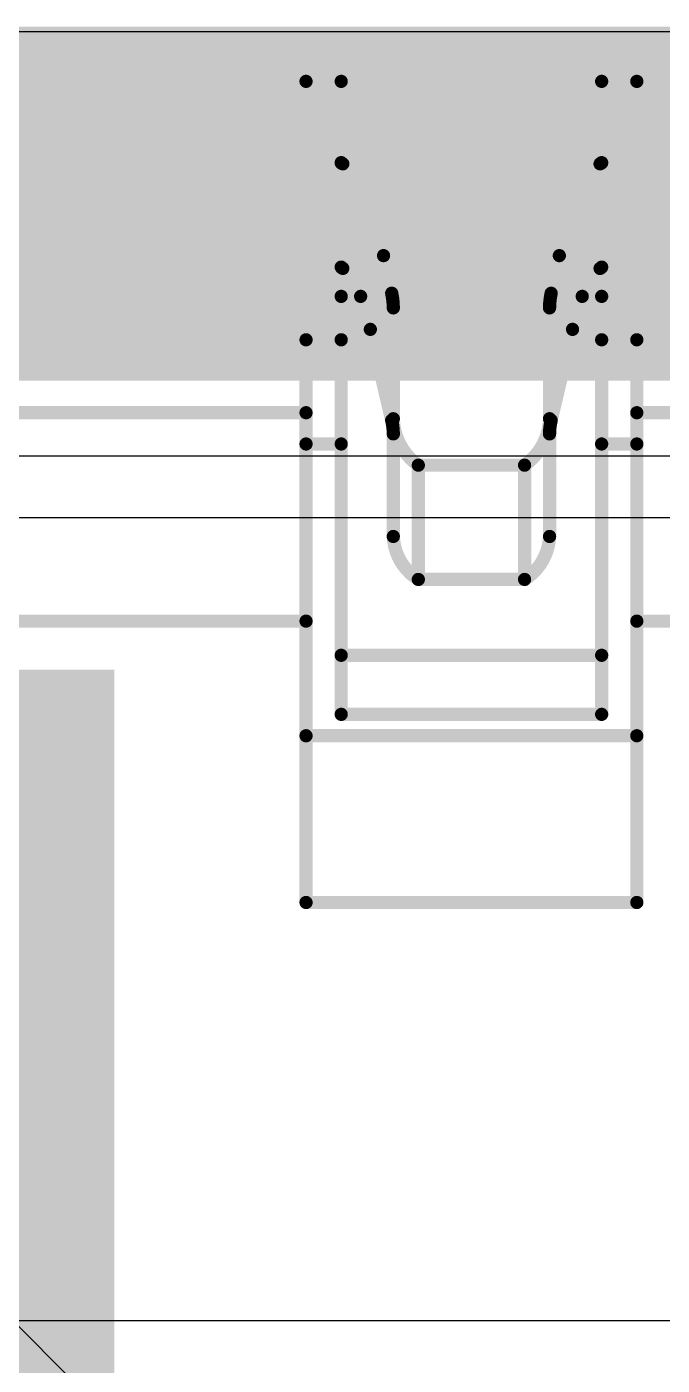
# Model space of a CAD drawing. Header units: inches. Extents: x -6 to 5433, y -4 to 5447.
# Drawn here: x 8.153 to 8.763, y 28.611 to 29.895 of the extents above; entities that cross this region are included whole.
import ezdxf

# ---------------------------------------------------------------- set-up
doc = ezdxf.new("R2010")
doc.units = ezdxf.units.IN
for name, color, linetype in [('Bottom Layer', 5, 'Continuous'), ('Ground', 16, 'Continuous'), ('Mechanical 4', 56, 'Continuous'), ('Power', 76, 'Continuous'), ('Top Layer', 1, 'Continuous'), ('Top Solder', 216, 'Continuous')]:
    doc.layers.add(name, color=color, linetype=linetype)

# ---------------------------------------------------------------- blocks, each defined once
blk = doc.blocks.new('QTH_030_01_L_D_A_K_TR_154')
at = {"layer": 'Top Solder'}
blk.add_hatch(color=216, dxfattribs=at).paths.add_polyline_path([(7.07339962, 0.42160063), (9.81659962, 0.42160063), (9.81659962, -0.42160063), (7.07339962, -0.42160063)])

msp = doc.modelspace()

# ---------------------------------------------------------------- linework, layer by layer
at = {"layer": 'Bottom Layer'}
for p, q in [((4.82502464, 29.48371802), (14.02551932, 29.48371802)), ((13.03822132, 28.6534098), (4.871544739999999, 28.6534098))]:
    msp.add_line(p, q, dxfattribs=at)
msp.add_lwpolyline([(4.55450194, 29.7556428, 0.2794, 0.2794, 0), (14.13815562, 29.7556428, 0.2794, 0.2794, 0)], format="xyseb", dxfattribs=at)
at = {"layer": 'Ground'}
msp.add_line((13.3982841, 23.39513228), (7.37917498, 29.41423886), dxfattribs=at)
at = {"layer": 'Mechanical 4'}
for points in [[(8.421154099999999, 29.84294514, 0.0127, 0.0127, 0), (8.7386541, 29.84294514, 0.0127, 0.0127, 0)], [(8.421154099999999, 29.0549457, 0.0127, 0.0127, 0), (8.421154099999999, 29.84294514, 0.0127, 0.0127, 0)], [(8.45490562, 29.23548127999999, 0.0127, 0.0127, 0), (8.45490562, 29.84294514, 0.0127, 0.0127, 0)], [(8.70490512, 29.23548127999999, 0.0127, 0.0127, 0), (8.70490512, 29.84294514, 0.0127, 0.0127, 0)], [(8.7386541, 29.0549457, 0.0127, 0.0127, 0), (8.7386541, 29.84294514, 0.0127, 0.0127, 0)], [(8.454999599999999, 29.764609, 0.0127, 0.0127, -0.03260548552301488), (8.45490308, 29.76474616, 0.0127, 0.0127, 0)], [(8.45490562, 29.76494682, 0.0127, 0.0127, 0), (8.70490512, 29.76494682, 0.0127, 0.0127, 0)], [(8.455070719999998, 29.76453788, 0.0127, 0.0127, -0.02828759415295775), (8.45500214, 29.764609, 0.0127, 0.0127, 0)], [(8.455164700000001, 29.76445914, 0.0127, 0.0127, -0.02675080198802391), (8.455070719999998, 29.76453788, 0.0127, 0.0127, 0)], [(8.45528916, 29.76437278, 0.0127, 0.0127, -0.02199381113149003), (8.455164700000001, 29.76445914, 0.0127, 0.0127, 0)], [(8.4554568, 29.76427626, 0.0127, 0.0127, -0.01668692770007243), (8.45528916, 29.76437278, 0.0127, 0.0127, 0)], [(8.455659999999998, 29.76416958, 0.0127, 0.0127, -0.009375562025049172), (8.45545426, 29.76427626, 0.0127, 0.0127, 0)], [(8.45589876, 29.76405528, 0.0127, 0.0127, -0.005205298960555156), (8.455659999999998, 29.76416704, 0.0127, 0.0127, 0)], [(8.45589876, 29.76405528, 0.0127, 0.0127, 0), (8.456155299999999, 29.7639359, 0.0127, 0.0127, 0)], [(8.456155299999999, 29.7639359, 0.0127, 0.0127, 0), (8.45642454, 29.76381652, 0.0127, 0.0127, 0)], [(8.45642454, 29.66343572, 0.0127, 0.0127, 0), (8.45642454, 29.76381652, 0.0127, 0.0127, 0)], [(8.45642454, 29.76381652, 0.0127, 0.0127, -0.1798941776662689), (8.495532919999999, 29.67571154, 0.0127, 0.0127, 0)], [(8.66427782, 29.67571154, 0.0127, 0.0127, -0.1798941776662689), (8.703386199999999, 29.76381652, 0.0127, 0.0127, 0)], [(8.703386199999999, 29.76381652, 0.0127, 0.0127, 0), (8.70389674, 29.76405274, 0.0127, 0.0127, 0)], [(8.703386199999999, 29.66343572, 0.0127, 0.0127, 0), (8.703386199999999, 29.76381652, 0.0127, 0.0127, 0)], [(8.70389674, 29.76405274, 0.0127, 0.0127, 0), (8.704132959999999, 29.7641645, 0.0127, 0.0127, 0)], [(8.70434378, 29.76427118, 0.0127, 0.0127, -0.007070259504887564), (8.704132959999999, 29.7641645, 0.0127, 0.0127, 0)], [(8.70451904, 29.76437024, 0.0127, 0.0127, -0.0122088184854346), (8.70434124, 29.76427118, 0.0127, 0.0127, 0)], [(8.70466128, 29.76446168, 0.0127, 0.0127, -0.02261983001295325), (8.70452158, 29.76437024, 0.0127, 0.0127, 0)], [(8.7047578, 29.76454042, 0.0127, 0.0127, -0.03188108965955178), (8.70465874, 29.76446168, 0.0127, 0.0127, 0)], [(8.70482384, 29.76461408, 0.0127, 0.0127, -0.03744577973303915), (8.7047578, 29.76454042, 0.0127, 0.0127, 0)], [(8.704869559999999, 29.76468012, 0.0127, 0.0127, -0.03268866419678517), (8.70482384, 29.76461154, 0.0127, 0.0127, 0)], [(8.704902579999999, 29.76474616, 0.0127, 0.0127, -0.01323434501711509), (8.70486702, 29.76468012, 0.0127, 0.0127, 0)], [(8.495532919999999, 29.67571154, 0.0127, 0.0127, 0), (8.66427782, 29.67571154, 0.0127, 0.0127, 0)], [(8.495532919999999, 29.67571154, 0.0127, 0.0127, 0), (8.503386599999999, 29.6396156, 0.0127, 0.0127, 0)], [(8.656424139999999, 29.6396156, 0.0127, 0.0127, 0), (8.66427782, 29.67571154, 0.0127, 0.0127, 0)], [(8.45500214, 29.6644949, 0.0127, 0.0127, -0.02859692936621987), (8.45490308, 29.66467777999999, 0.0127, 0.0127, 0)], [(8.455164700000001, 29.66429678, 0.0127, 0.0127, -0.05432141874884661), (8.45500468, 29.66449744, 0.0127, 0.0127, 0)], [(8.45528916, 29.6641774, 0.0127, 0.0127, -0.02338615132923536), (8.455164700000001, 29.66429424, 0.0127, 0.0127, 0)], [(8.45545426, 29.66405294, 0.0127, 0.0127, -0.01856230598276281), (8.45528916, 29.66417994, 0.0127, 0.0127, 0)], [(8.455659999999998, 29.66390816, 0.0127, 0.0127, -0.01073692509191091), (8.45545426, 29.6640504, 0.0127, 0.0127, 0)], [(8.45589876, 29.66375576, 0.0127, 0.0127, -0.006054831016235098), (8.455662539999999, 29.66390816, 0.0127, 0.0127, 0)], [(8.45589876, 29.6637583, 0.0127, 0.0127, 0), (8.456155299999999, 29.66359828, 0.0127, 0.0127, 0)], [(8.456155299999999, 29.66359828, 0.0127, 0.0127, 0), (8.45642454, 29.66343572, 0.0127, 0.0127, 0)], [(8.45642454, 29.66343826, 0.0127, 0.0127, -0.1625908253546253), (8.48286594, 29.6049446, 0.0127, 0.0127, 0)], [(8.6769448, 29.6049446, 0.0127, 0.0127, -0.1625908253546254), (8.703386199999999, 29.66343826, 0.0127, 0.0127, 0)], [(8.703386199999999, 29.66343572, 0.0127, 0.0127, 0), (8.70389674, 29.66375322, 0.0127, 0.0127, 0)], [(8.704132959999999, 29.66390308, 0.0127, 0.0127, -0.004820614357123571), (8.70389674, 29.66375322, 0.0127, 0.0127, 0)], [(8.70434124, 29.66404532, 0.0127, 0.0127, -0.008119958890505586), (8.70413042, 29.66390308, 0.0127, 0.0127, 0)], [(8.70451904, 29.66418248, 0.0127, 0.0127, -0.01372913836565216), (8.70434124, 29.66404786, 0.0127, 0.0127, 0)], [(8.70465874, 29.66429932, 0.0127, 0.0127, -0.02446216594093749), (8.70452158, 29.66417994, 0.0127, 0.0127, 0)], [(8.7047578, 29.664406, 0.0127, 0.0127, -0.03231853508771725), (8.70465874, 29.66429932, 0.0127, 0.0127, 0)], [(8.70482384, 29.66450252, 0.0127, 0.0127, -0.03504147994136585), (8.7047578, 29.664406, 0.0127, 0.0127, 0)], [(8.704869559999999, 29.66459142, 0.0127, 0.0127, -0.02840446135224466), (8.70482384, 29.66450252, 0.0127, 0.0127, 0)], [(8.70490512, 29.66467524, 0.0127, 0.0127, -0.01102179317502312), (8.704869559999999, 29.66458888, 0.0127, 0.0127, 0)], [(8.45490562, 29.63661078, 0.0127, 0.0127, 0), (8.473567, 29.63661078, 0.0127, 0.0127, 0)], [(8.503386599999999, 29.5176575, 0.0127, 0.0127, 0), (8.503386599999999, 29.6396156, 0.0127, 0.0127, 0)], [(8.503386599999999, 29.6396156, 0.0127, 0.0127, -0.05365795323389039), (8.50490552, 29.625544, 0.0127, 0.0127, 0)], [(8.65490522, 29.625544, 0.0127, 0.0127, -0.05365795323389057), (8.656424139999999, 29.6396156, 0.0127, 0.0127, 0)], [(8.656424139999999, 29.5176575, 0.0127, 0.0127, 0), (8.656424139999999, 29.6396156, 0.0127, 0.0127, 0)], [(8.68624374, 29.63661078, 0.0127, 0.0127, 0), (8.70490512, 29.63661078, 0.0127, 0.0127, 0)], [(8.50490552, 29.40619468, 0.0127, 0.0127, 0), (8.50490552, 29.625544, 0.0127, 0.0127, 0)], [(8.65490522, 29.40619468, 0.0127, 0.0127, 0), (8.65490522, 29.625544, 0.0127, 0.0127, 0)], [(8.4828634, 29.60494714, 0.0127, 0.0127, 0), (8.503386599999999, 29.5176575, 0.0127, 0.0127, 0)], [(8.656424139999999, 29.5176575, 0.0127, 0.0127, 0), (8.6769448, 29.60494714, 0.0127, 0.0127, 0)], [(8.421154099999999, 29.59494462, 0.0127, 0.0127, 0), (8.45490562, 29.59494462, 0.0127, 0.0127, 0)], [(8.70490512, 29.59494462, 0.0127, 0.0127, 0), (8.7386541, 29.59494462, 0.0127, 0.0127, 0)], [(8.103654099999998, 29.52494476, 0.0127, 0.0127, 0), (8.421154099999999, 29.52494476, 0.0127, 0.0127, 0)], [(8.7386541, 29.52494476, 0.0127, 0.0127, 0), (9.0561541, 29.52494476, 0.0127, 0.0127, 0)], [(8.503386599999999, 29.5176575, 0.0127, 0.0127, -0.05786387190107989), (8.50490552, 29.50463492, 0.0127, 0.0127, 0)], [(8.528913600000001, 29.47460704, 0.0127, 0.0127, -0.2374801051860469), (8.50490552, 29.51917896, 0.0127, 0.0127, 0)], [(8.65490522, 29.51917896, 0.0127, 0.0127, -0.2374801051860468), (8.63089714, 29.47460704, 0.0127, 0.0127, 0)], [(8.65490522, 29.50463492, 0.0127, 0.0127, -0.05786387190108001), (8.656424139999999, 29.5176575, 0.0127, 0.0127, 0)], [(8.421154099999999, 29.49494482, 0.0127, 0.0127, 0), (8.45490562, 29.49494482, 0.0127, 0.0127, 0)], [(8.70490512, 29.49494482, 0.0127, 0.0127, 0), (8.7386541, 29.49494482, 0.0127, 0.0127, 0)], [(8.52891614, 29.47460704, 0.0127, 0.0127, 0), (8.6308946, 29.47460704, 0.0127, 0.0127, 0)], [(8.52891614, 29.36494508, 0.0127, 0.0127, 0), (8.52891614, 29.47460704, 0.0127, 0.0127, 0)], [(8.6308946, 29.36494508, 0.0127, 0.0127, 0), (8.6308946, 29.47460704, 0.0127, 0.0127, 0)], [(8.528913600000001, 29.36494762, 0.0127, 0.0127, -0.2473774779353231), (8.50490552, 29.40619722, 0.0127, 0.0127, 0)], [(8.65490522, 29.40619722, 0.0127, 0.0127, -0.2473774779353234), (8.63089714, 29.36494762, 0.0127, 0.0127, 0)], [(8.52891614, 29.36494508, 0.0127, 0.0127, 0), (8.6308946, 29.36494508, 0.0127, 0.0127, 0)], [(8.103654099999998, 29.32494516, 0.0127, 0.0127, 0), (8.421154099999999, 29.32494516, 0.0127, 0.0127, 0)], [(8.7386541, 29.32494516, 0.0127, 0.0127, 0), (9.0561541, 29.32494516, 0.0127, 0.0127, 0)], [(8.45490562, 29.29215376, 0.0127, 0.0127, 0), (8.70490512, 29.29215376, 0.0127, 0.0127, 0)], [(8.45490562, 29.23548127999999, 0.0127, 0.0127, 0), (8.70490512, 29.23548127999999, 0.0127, 0.0127, 0)], [(8.421154099999999, 29.21494538, 0.0127, 0.0127, 0), (8.7386541, 29.21494538, 0.0127, 0.0127, 0)], [(8.421154099999999, 29.0549457, 0.0127, 0.0127, 0), (8.7386541, 29.0549457, 0.0127, 0.0127, 0)]]:
    msp.add_lwpolyline(points, format="xyseb", dxfattribs=at)
for points in [[(8.4179791, 29.84294514, 0.00635, 0.00635, 1), (8.4243291, 29.84294514, 0.00635, 0.00635, 1)], [(8.4179791, 29.84294514, 0.00635, 0.00635, 1), (8.4243291, 29.84294514, 0.00635, 0.00635, 1)], [(8.45173062, 29.84294514, 0.00635, 0.00635, 1), (8.458080619999999, 29.84294514, 0.00635, 0.00635, 1)], [(8.701730119999999, 29.84294514, 0.00635, 0.00635, 1), (8.70808012, 29.84294514, 0.00635, 0.00635, 1)], [(8.7354791, 29.84294514, 0.00635, 0.00635, 1), (8.741829099999999, 29.84294514, 0.00635, 0.00635, 1)], [(8.7354791, 29.84294514, 0.00635, 0.00635, 1), (8.741829099999999, 29.84294514, 0.00635, 0.00635, 1)], [(8.45172808, 29.76474616, 0.00635, 0.00635, 1), (8.45807808, 29.76474616, 0.00635, 0.00635, 1)], [(8.45173062, 29.76494682, 0.00635, 0.00635, 1), (8.458080619999999, 29.76494682, 0.00635, 0.00635, 1)], [(8.4518246, 29.764609, 0.00635, 0.00635, 1), (8.4581746, 29.764609, 0.00635, 0.00635, 1)], [(8.45182714, 29.764609, 0.00635, 0.00635, 1), (8.45817714, 29.764609, 0.00635, 0.00635, 1)], [(8.45189572, 29.76453788, 0.00635, 0.00635, 1), (8.45824572, 29.76453788, 0.00635, 0.00635, 1)], [(8.45189572, 29.76453788, 0.00635, 0.00635, 1), (8.45824572, 29.76453788, 0.00635, 0.00635, 1)], [(8.451989699999999, 29.76445914, 0.00635, 0.00635, 1), (8.4583397, 29.76445914, 0.00635, 0.00635, 1)], [(8.451989699999999, 29.76445914, 0.00635, 0.00635, 1), (8.4583397, 29.76445914, 0.00635, 0.00635, 1)], [(8.45211416, 29.76437278, 0.00635, 0.00635, 1), (8.458464159999998, 29.76437278, 0.00635, 0.00635, 1)], [(8.45211416, 29.76437278, 0.00635, 0.00635, 1), (8.458464159999998, 29.76437278, 0.00635, 0.00635, 1)], [(8.45227926, 29.76427626, 0.00635, 0.00635, 1), (8.45862926, 29.76427626, 0.00635, 0.00635, 1)], [(8.4522818, 29.76427626, 0.00635, 0.00635, 1), (8.4586318, 29.76427626, 0.00635, 0.00635, 1)], [(8.452485, 29.76416958, 0.00635, 0.00635, 1), (8.458835, 29.76416958, 0.00635, 0.00635, 1)], [(8.452485, 29.76416704, 0.00635, 0.00635, 1), (8.458835, 29.76416704, 0.00635, 0.00635, 1)], [(8.45272376, 29.76405528, 0.00635, 0.00635, 1), (8.459073759999999, 29.76405528, 0.00635, 0.00635, 1)], [(8.45272376, 29.76405528, 0.00635, 0.00635, 1), (8.459073759999999, 29.76405528, 0.00635, 0.00635, 1)], [(8.4529803, 29.7639359, 0.00635, 0.00635, 1), (8.4593303, 29.7639359, 0.00635, 0.00635, 1)], [(8.4529803, 29.7639359, 0.00635, 0.00635, 1), (8.4593303, 29.7639359, 0.00635, 0.00635, 1)], [(8.45324954, 29.76381652, 0.00635, 0.00635, 1), (8.45959954, 29.76381652, 0.00635, 0.00635, 1)], [(8.45324954, 29.76381652, 0.00635, 0.00635, 1), (8.45959954, 29.76381652, 0.00635, 0.00635, 1)], [(8.45324954, 29.76381652, 0.00635, 0.00635, 1), (8.45959954, 29.76381652, 0.00635, 0.00635, 1)], [(8.7002112, 29.76381652, 0.00635, 0.00635, 1), (8.7065612, 29.76381652, 0.00635, 0.00635, 1)], [(8.7002112, 29.76381652, 0.00635, 0.00635, 1), (8.7065612, 29.76381652, 0.00635, 0.00635, 1)], [(8.7002112, 29.76381652, 0.00635, 0.00635, 1), (8.7065612, 29.76381652, 0.00635, 0.00635, 1)], [(8.70072174, 29.76405274, 0.00635, 0.00635, 1), (8.70707174, 29.76405274, 0.00635, 0.00635, 1)], [(8.70072174, 29.76405274, 0.00635, 0.00635, 1), (8.70707174, 29.76405274, 0.00635, 0.00635, 1)], [(8.70095796, 29.7641645, 0.00635, 0.00635, 1), (8.70730796, 29.7641645, 0.00635, 0.00635, 1)], [(8.70095796, 29.7641645, 0.00635, 0.00635, 1), (8.70730796, 29.7641645, 0.00635, 0.00635, 1)], [(8.701166240000001, 29.76427118, 0.00635, 0.00635, 1), (8.70751624, 29.76427118, 0.00635, 0.00635, 1)], [(8.70116878, 29.76427118, 0.00635, 0.00635, 1), (8.70751878, 29.76427118, 0.00635, 0.00635, 1)], [(8.70134404, 29.76437024, 0.00635, 0.00635, 1), (8.70769404, 29.76437024, 0.00635, 0.00635, 1)], [(8.70134658, 29.76437024, 0.00635, 0.00635, 1), (8.707696579999999, 29.76437024, 0.00635, 0.00635, 1)], [(8.701483739999999, 29.76446168, 0.00635, 0.00635, 1), (8.70783374, 29.76446168, 0.00635, 0.00635, 1)], [(8.70148628, 29.76446168, 0.00635, 0.00635, 1), (8.70783628, 29.76446168, 0.00635, 0.00635, 1)], [(8.701582799999999, 29.76454042, 0.00635, 0.00635, 1), (8.7079328, 29.76454042, 0.00635, 0.00635, 1)], [(8.701582799999999, 29.76454042, 0.00635, 0.00635, 1), (8.7079328, 29.76454042, 0.00635, 0.00635, 1)], [(8.70164884, 29.76461408, 0.00635, 0.00635, 1), (8.70799884, 29.76461408, 0.00635, 0.00635, 1)], [(8.70164884, 29.76461154, 0.00635, 0.00635, 1), (8.70799884, 29.76461154, 0.00635, 0.00635, 1)], [(8.70169202, 29.76468012, 0.00635, 0.00635, 1), (8.708042019999999, 29.76468012, 0.00635, 0.00635, 1)], [(8.70169456, 29.76468012, 0.00635, 0.00635, 1), (8.70804456, 29.76468012, 0.00635, 0.00635, 1)], [(8.70172758, 29.76474616, 0.00635, 0.00635, 1), (8.70807758, 29.76474616, 0.00635, 0.00635, 1)], [(8.701730119999999, 29.76494682, 0.00635, 0.00635, 1), (8.70808012, 29.76494682, 0.00635, 0.00635, 1)], [(8.49235792, 29.67571154, 0.00635, 0.00635, 1), (8.49870792, 29.67571154, 0.00635, 0.00635, 1)], [(8.49235792, 29.67571154, 0.00635, 0.00635, 1), (8.49870792, 29.67571154, 0.00635, 0.00635, 1)], [(8.49235792, 29.67571154, 0.00635, 0.00635, 1), (8.49870792, 29.67571154, 0.00635, 0.00635, 1)], [(8.66110282, 29.67571154, 0.00635, 0.00635, 1), (8.66745282, 29.67571154, 0.00635, 0.00635, 1)], [(8.66110282, 29.67571154, 0.00635, 0.00635, 1), (8.66745282, 29.67571154, 0.00635, 0.00635, 1)], [(8.66110282, 29.67571154, 0.00635, 0.00635, 1), (8.66745282, 29.67571154, 0.00635, 0.00635, 1)], [(8.45172808, 29.66467777999999, 0.00635, 0.00635, 1), (8.45807808, 29.66467777999999, 0.00635, 0.00635, 1)], [(8.45182714, 29.6644949, 0.00635, 0.00635, 1), (8.45817714, 29.6644949, 0.00635, 0.00635, 1)], [(8.45182968, 29.66449744, 0.00635, 0.00635, 1), (8.458179679999999, 29.66449744, 0.00635, 0.00635, 1)], [(8.451989699999999, 29.66429678, 0.00635, 0.00635, 1), (8.4583397, 29.66429678, 0.00635, 0.00635, 1)], [(8.451989699999999, 29.66429424, 0.00635, 0.00635, 1), (8.4583397, 29.66429424, 0.00635, 0.00635, 1)], [(8.45211416, 29.66417994, 0.00635, 0.00635, 1), (8.458464159999998, 29.66417994, 0.00635, 0.00635, 1)], [(8.45211416, 29.6641774, 0.00635, 0.00635, 1), (8.458464159999998, 29.6641774, 0.00635, 0.00635, 1)], [(8.45227926, 29.66405294, 0.00635, 0.00635, 1), (8.45862926, 29.66405294, 0.00635, 0.00635, 1)], [(8.45227926, 29.6640504, 0.00635, 0.00635, 1), (8.45862926, 29.6640504, 0.00635, 0.00635, 1)], [(8.452485, 29.66390816, 0.00635, 0.00635, 1), (8.458835, 29.66390816, 0.00635, 0.00635, 1)], [(8.45248754, 29.66390816, 0.00635, 0.00635, 1), (8.45883754, 29.66390816, 0.00635, 0.00635, 1)], [(8.45272376, 29.6637583, 0.00635, 0.00635, 1), (8.459073759999999, 29.6637583, 0.00635, 0.00635, 1)], [(8.45272376, 29.66375576, 0.00635, 0.00635, 1), (8.459073759999999, 29.66375576, 0.00635, 0.00635, 1)], [(8.4529803, 29.66359828, 0.00635, 0.00635, 1), (8.4593303, 29.66359828, 0.00635, 0.00635, 1)], [(8.4529803, 29.66359828, 0.00635, 0.00635, 1), (8.4593303, 29.66359828, 0.00635, 0.00635, 1)], [(8.45324954, 29.66343826, 0.00635, 0.00635, 1), (8.45959954, 29.66343826, 0.00635, 0.00635, 1)], [(8.45324954, 29.66343572, 0.00635, 0.00635, 1), (8.45959954, 29.66343572, 0.00635, 0.00635, 1)], [(8.45324954, 29.66343572, 0.00635, 0.00635, 1), (8.45959954, 29.66343572, 0.00635, 0.00635, 1)], [(8.7002112, 29.66343826, 0.00635, 0.00635, 1), (8.7065612, 29.66343826, 0.00635, 0.00635, 1)], [(8.7002112, 29.66343572, 0.00635, 0.00635, 1), (8.7065612, 29.66343572, 0.00635, 0.00635, 1)], [(8.7002112, 29.66343572, 0.00635, 0.00635, 1), (8.7065612, 29.66343572, 0.00635, 0.00635, 1)], [(8.70072174, 29.66375322, 0.00635, 0.00635, 1), (8.70707174, 29.66375322, 0.00635, 0.00635, 1)], [(8.70072174, 29.66375322, 0.00635, 0.00635, 1), (8.70707174, 29.66375322, 0.00635, 0.00635, 1)], [(8.70095542, 29.66390308, 0.00635, 0.00635, 1), (8.707305419999999, 29.66390308, 0.00635, 0.00635, 1)], [(8.70095796, 29.66390308, 0.00635, 0.00635, 1), (8.70730796, 29.66390308, 0.00635, 0.00635, 1)], [(8.701166240000001, 29.66404786, 0.00635, 0.00635, 1), (8.70751624, 29.66404786, 0.00635, 0.00635, 1)], [(8.701166240000001, 29.66404532, 0.00635, 0.00635, 1), (8.70751624, 29.66404532, 0.00635, 0.00635, 1)], [(8.70134404, 29.66418248, 0.00635, 0.00635, 1), (8.70769404, 29.66418248, 0.00635, 0.00635, 1)], [(8.70134658, 29.66417994, 0.00635, 0.00635, 1), (8.707696579999999, 29.66417994, 0.00635, 0.00635, 1)], [(8.701483739999999, 29.66429932, 0.00635, 0.00635, 1), (8.70783374, 29.66429932, 0.00635, 0.00635, 1)], [(8.701483739999999, 29.66429932, 0.00635, 0.00635, 1), (8.70783374, 29.66429932, 0.00635, 0.00635, 1)], [(8.701582799999999, 29.664406, 0.00635, 0.00635, 1), (8.7079328, 29.664406, 0.00635, 0.00635, 1)], [(8.701582799999999, 29.664406, 0.00635, 0.00635, 1), (8.7079328, 29.664406, 0.00635, 0.00635, 1)], [(8.70164884, 29.66450252, 0.00635, 0.00635, 1), (8.70799884, 29.66450252, 0.00635, 0.00635, 1)], [(8.70164884, 29.66450252, 0.00635, 0.00635, 1), (8.70799884, 29.66450252, 0.00635, 0.00635, 1)], [(8.70169456, 29.66459142, 0.00635, 0.00635, 1), (8.70804456, 29.66459142, 0.00635, 0.00635, 1)], [(8.70169456, 29.66458888, 0.00635, 0.00635, 1), (8.70804456, 29.66458888, 0.00635, 0.00635, 1)], [(8.701730119999999, 29.66467524, 0.00635, 0.00635, 1), (8.70808012, 29.66467524, 0.00635, 0.00635, 1)], [(8.45173062, 29.63661078, 0.00635, 0.00635, 1), (8.458080619999999, 29.63661078, 0.00635, 0.00635, 1)], [(8.470392, 29.63661078, 0.00635, 0.00635, 1), (8.476742, 29.63661078, 0.00635, 0.00635, 1)], [(8.5002116, 29.6396156, 0.00635, 0.00635, 1), (8.5065616, 29.6396156, 0.00635, 0.00635, 1)], [(8.5002116, 29.6396156, 0.00635, 0.00635, 1), (8.5065616, 29.6396156, 0.00635, 0.00635, 1)], [(8.5002116, 29.6396156, 0.00635, 0.00635, 1), (8.5065616, 29.6396156, 0.00635, 0.00635, 1)], [(8.65324914, 29.6396156, 0.00635, 0.00635, 1), (8.65959914, 29.6396156, 0.00635, 0.00635, 1)], [(8.65324914, 29.6396156, 0.00635, 0.00635, 1), (8.65959914, 29.6396156, 0.00635, 0.00635, 1)], [(8.65324914, 29.6396156, 0.00635, 0.00635, 1), (8.65959914, 29.6396156, 0.00635, 0.00635, 1)], [(8.68306874, 29.63661078, 0.00635, 0.00635, 1), (8.689418739999999, 29.63661078, 0.00635, 0.00635, 1)], [(8.701730119999999, 29.63661078, 0.00635, 0.00635, 1), (8.70808012, 29.63661078, 0.00635, 0.00635, 1)], [(8.501730519999999, 29.625544, 0.00635, 0.00635, 1), (8.508080519999998, 29.625544, 0.00635, 0.00635, 1)], [(8.501730519999999, 29.625544, 0.00635, 0.00635, 1), (8.508080519999998, 29.625544, 0.00635, 0.00635, 1)], [(8.65173022, 29.625544, 0.00635, 0.00635, 1), (8.658080219999999, 29.625544, 0.00635, 0.00635, 1)], [(8.65173022, 29.625544, 0.00635, 0.00635, 1), (8.658080219999999, 29.625544, 0.00635, 0.00635, 1)], [(8.479688399999999, 29.60494714, 0.00635, 0.00635, 1), (8.4860384, 29.60494714, 0.00635, 0.00635, 1)], [(8.47969094, 29.6049446, 0.00635, 0.00635, 1), (8.48604094, 29.6049446, 0.00635, 0.00635, 1)], [(8.673769799999999, 29.60494714, 0.00635, 0.00635, 1), (8.6801198, 29.60494714, 0.00635, 0.00635, 1)], [(8.673769799999999, 29.6049446, 0.00635, 0.00635, 1), (8.6801198, 29.6049446, 0.00635, 0.00635, 1)], [(8.4179791, 29.59494462, 0.00635, 0.00635, 1), (8.4243291, 29.59494462, 0.00635, 0.00635, 1)], [(8.45173062, 29.59494462, 0.00635, 0.00635, 1), (8.458080619999999, 29.59494462, 0.00635, 0.00635, 1)], [(8.701730119999999, 29.59494462, 0.00635, 0.00635, 1), (8.70808012, 29.59494462, 0.00635, 0.00635, 1)], [(8.7354791, 29.59494462, 0.00635, 0.00635, 1), (8.741829099999999, 29.59494462, 0.00635, 0.00635, 1)], [(8.4179791, 29.52494476, 0.00635, 0.00635, 1), (8.4243291, 29.52494476, 0.00635, 0.00635, 1)], [(8.7354791, 29.52494476, 0.00635, 0.00635, 1), (8.741829099999999, 29.52494476, 0.00635, 0.00635, 1)], [(8.5002116, 29.5176575, 0.00635, 0.00635, 1), (8.5065616, 29.5176575, 0.00635, 0.00635, 1)], [(8.5002116, 29.5176575, 0.00635, 0.00635, 1), (8.5065616, 29.5176575, 0.00635, 0.00635, 1)], [(8.5002116, 29.5176575, 0.00635, 0.00635, 1), (8.5065616, 29.5176575, 0.00635, 0.00635, 1)], [(8.501730519999999, 29.51917896, 0.00635, 0.00635, 1), (8.508080519999998, 29.51917896, 0.00635, 0.00635, 1)], [(8.65173022, 29.51917896, 0.00635, 0.00635, 1), (8.658080219999999, 29.51917896, 0.00635, 0.00635, 1)], [(8.65324914, 29.5176575, 0.00635, 0.00635, 1), (8.65959914, 29.5176575, 0.00635, 0.00635, 1)], [(8.65324914, 29.5176575, 0.00635, 0.00635, 1), (8.65959914, 29.5176575, 0.00635, 0.00635, 1)], [(8.65324914, 29.5176575, 0.00635, 0.00635, 1), (8.65959914, 29.5176575, 0.00635, 0.00635, 1)], [(8.501730519999999, 29.50463492, 0.00635, 0.00635, 1), (8.508080519999998, 29.50463492, 0.00635, 0.00635, 1)], [(8.65173022, 29.50463492, 0.00635, 0.00635, 1), (8.658080219999999, 29.50463492, 0.00635, 0.00635, 1)], [(8.4179791, 29.49494482, 0.00635, 0.00635, 1), (8.4243291, 29.49494482, 0.00635, 0.00635, 1)], [(8.45173062, 29.49494482, 0.00635, 0.00635, 1), (8.458080619999999, 29.49494482, 0.00635, 0.00635, 1)], [(8.701730119999999, 29.49494482, 0.00635, 0.00635, 1), (8.70808012, 29.49494482, 0.00635, 0.00635, 1)], [(8.7354791, 29.49494482, 0.00635, 0.00635, 1), (8.741829099999999, 29.49494482, 0.00635, 0.00635, 1)], [(8.525738599999999, 29.47460704, 0.00635, 0.00635, 1), (8.5320886, 29.47460704, 0.00635, 0.00635, 1)], [(8.52574114, 29.47460704, 0.00635, 0.00635, 1), (8.53209114, 29.47460704, 0.00635, 0.00635, 1)], [(8.52574114, 29.47460704, 0.00635, 0.00635, 1), (8.53209114, 29.47460704, 0.00635, 0.00635, 1)], [(8.627719599999999, 29.47460704, 0.00635, 0.00635, 1), (8.6340696, 29.47460704, 0.00635, 0.00635, 1)], [(8.627719599999999, 29.47460704, 0.00635, 0.00635, 1), (8.6340696, 29.47460704, 0.00635, 0.00635, 1)], [(8.62772214, 29.47460704, 0.00635, 0.00635, 1), (8.634072139999999, 29.47460704, 0.00635, 0.00635, 1)], [(8.501730519999999, 29.40619722, 0.00635, 0.00635, 1), (8.508080519999998, 29.40619722, 0.00635, 0.00635, 1)], [(8.501730519999999, 29.40619468, 0.00635, 0.00635, 1), (8.508080519999998, 29.40619468, 0.00635, 0.00635, 1)], [(8.65173022, 29.40619722, 0.00635, 0.00635, 1), (8.658080219999999, 29.40619722, 0.00635, 0.00635, 1)], [(8.65173022, 29.40619468, 0.00635, 0.00635, 1), (8.658080219999999, 29.40619468, 0.00635, 0.00635, 1)], [(8.525738599999999, 29.36494762, 0.00635, 0.00635, 1), (8.5320886, 29.36494762, 0.00635, 0.00635, 1)], [(8.52574114, 29.36494508, 0.00635, 0.00635, 1), (8.53209114, 29.36494508, 0.00635, 0.00635, 1)], [(8.52574114, 29.36494508, 0.00635, 0.00635, 1), (8.53209114, 29.36494508, 0.00635, 0.00635, 1)], [(8.627719599999999, 29.36494508, 0.00635, 0.00635, 1), (8.6340696, 29.36494508, 0.00635, 0.00635, 1)], [(8.627719599999999, 29.36494508, 0.00635, 0.00635, 1), (8.6340696, 29.36494508, 0.00635, 0.00635, 1)], [(8.62772214, 29.36494762, 0.00635, 0.00635, 1), (8.634072139999999, 29.36494762, 0.00635, 0.00635, 1)], [(8.4179791, 29.32494516, 0.00635, 0.00635, 1), (8.4243291, 29.32494516, 0.00635, 0.00635, 1)], [(8.7354791, 29.32494516, 0.00635, 0.00635, 1), (8.741829099999999, 29.32494516, 0.00635, 0.00635, 1)], [(8.45173062, 29.29215376, 0.00635, 0.00635, 1), (8.458080619999999, 29.29215376, 0.00635, 0.00635, 1)], [(8.701730119999999, 29.29215376, 0.00635, 0.00635, 1), (8.70808012, 29.29215376, 0.00635, 0.00635, 1)], [(8.45173062, 29.23548127999999, 0.00635, 0.00635, 1), (8.458080619999999, 29.23548127999999, 0.00635, 0.00635, 1)], [(8.45173062, 29.23548127999999, 0.00635, 0.00635, 1), (8.458080619999999, 29.23548127999999, 0.00635, 0.00635, 1)], [(8.701730119999999, 29.23548127999999, 0.00635, 0.00635, 1), (8.70808012, 29.23548127999999, 0.00635, 0.00635, 1)], [(8.701730119999999, 29.23548127999999, 0.00635, 0.00635, 1), (8.70808012, 29.23548127999999, 0.00635, 0.00635, 1)], [(8.4179791, 29.21494538, 0.00635, 0.00635, 1), (8.4243291, 29.21494538, 0.00635, 0.00635, 1)], [(8.7354791, 29.21494538, 0.00635, 0.00635, 1), (8.741829099999999, 29.21494538, 0.00635, 0.00635, 1)], [(8.4179791, 29.0549457, 0.00635, 0.00635, 1), (8.4243291, 29.0549457, 0.00635, 0.00635, 1)], [(8.4179791, 29.0549457, 0.00635, 0.00635, 1), (8.4243291, 29.0549457, 0.00635, 0.00635, 1)], [(8.7354791, 29.0549457, 0.00635, 0.00635, 1), (8.741829099999999, 29.0549457, 0.00635, 0.00635, 1)], [(8.7354791, 29.0549457, 0.00635, 0.00635, 1), (8.741829099999999, 29.0549457, 0.00635, 0.00635, 1)]]:
    msp.add_lwpolyline(points, format="xyseb", close=True, dxfattribs=at)
at = {"layer": 'Power'}
for p, q in [((14.02271516, 29.89042536), (6.86043078, 29.89042536)), ((6.956973639999999, 29.42426932), (11.29766092, 29.42426932))]:
    msp.add_line(p, q, dxfattribs=at)
msp.add_lwpolyline([(6.86043078, 29.65734734, 0.2032, 0.2032, 0), (14.11925802, 29.65734734, 0.2032, 0.2032, 0)], format="xyseb", dxfattribs=at)
at = {"layer": 'Top Layer'}
msp.add_line((4.82502464, 29.48371802), (14.07002266, 29.48371802), dxfattribs=at)
msp.add_lwpolyline([(4.55450194, 29.7556428, 0.2794, 0.2794, 0), (14.07002266, 29.7556428, 0.2794, 0.2794, 0)], format="xyseb", dxfattribs=at)

# ---------------------------------------------------------------- block references
at = {"rotation": 180}
msp.add_blockref('QTH_030_01_L_D_A_K_TR_154', (15.3105993, 28.85674696), dxfattribs=at)

doc.saveas('drawing.dxf')
